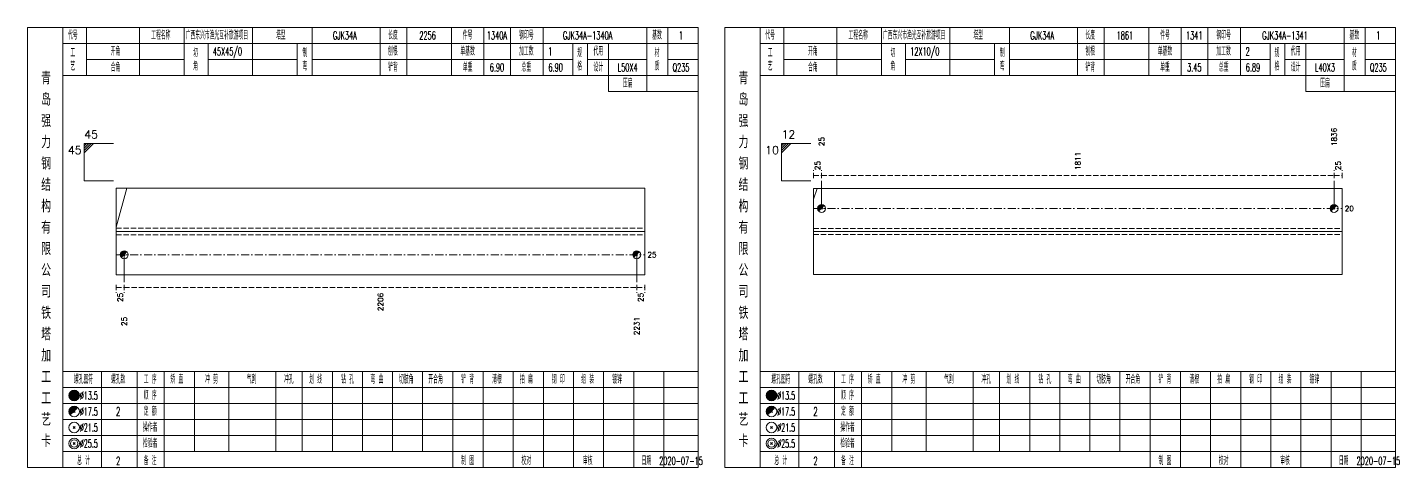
# Model space of a CAD drawing. Extents: x 0 to 2606, y -377 to 6479.
# Drawn here: x 1307 to 1821, y 175 to 340 of the extents above; entities that cross this region are included whole.
import ezdxf
from ezdxf.enums import TextEntityAlignment as Align

# ---------------------------------------------------------------- set-up
doc = ezdxf.new("R2010")
doc.units = 0
doc.header["$MEASUREMENT"] = 0
doc.linetypes.add('一点画线', pattern=[5.2, 3, -1, 0.2, -1])
doc.linetypes.add('虚线', pattern=[2.75, 2, -0.75])
doc.layers.get('0').update_dxf_attribs({"linetype": 'CONTINUOUS', "lineweight": 25})
doc.layers.add('1', color=7, linetype='CONTINUOUS', lineweight=25)
doc.layers.add('4', color=7, linetype='CONTINUOUS', lineweight=25)
doc.styles.get("Standard").update_dxf_attribs({"font": 'simplex.shx', "width": 0.7, "height": 3, "bigfont": 'gbhzfs.shx'})

msp = doc.modelspace()

# ---------------------------------------------------------------- linework, layer by layer
at = {"color": 7, "linetype": 'Continuous', "lineweight": 13}
for p, q in [((1328.3, 296.5), (1339.3, 296.5)), ((1328.3, 282.5), (1328.3, 296.5)), ((1329.17, 296.5), (1328.3, 295.62)), ((1330.05, 296.5), (1328.3, 294.75)), ((1330.92, 296.5), (1328.3, 293.88)), ((1331.8, 296.5), (1328.3, 293)), ((1589.7, 296.5), (1600.7, 296.5)), ((1589.7, 282.5), (1589.7, 296.5)), ((1590.58, 296.5), (1589.7, 295.62)), ((1591.45, 296.5), (1589.7, 294.75)), ((1592.33, 296.5), (1589.7, 293.88)), ((1593.2, 296.5), (1589.7, 293)), ((1328.3, 282.5), (1339.3, 282.5)), ((1340.3, 265.12), (1344.25, 279.7)), ((1589.7, 282.5), (1600.7, 282.5)), ((1601.7, 275.59), (1602.98, 279.62)), ((1604.7, 272.12), (1604.7, 282.5)), ((1796.8, 272.12), (1796.8, 282.5)), ((1343.3, 254.8), (1343.3, 244.5)), ((1535.4, 254.8), (1535.4, 244.5))]:
    msp.add_line(p, q, dxfattribs=at)
at = {"color": 8, "linetype": '虚线', "lineweight": 9}
for p, q in [((1601.7, 283.5), (1601.7, 286.5)), ((1601.7, 284.5), (1604.7, 284.5)), ((1604.7, 283.5), (1604.7, 286.5)), ((1604.7, 283.5), (1604.7, 286.5)), ((1604.7, 284.5), (1796.8, 284.5)), ((1796.8, 283.5), (1796.8, 286.5)), ((1796.8, 283.5), (1796.8, 286.5)), ((1796.8, 284.5), (1799.8, 284.5)), ((1799.8, 283.5), (1799.8, 286.5)), ((1340.3, 243.5), (1340.3, 240.5)), ((1340.3, 242.5), (1343.3, 242.5)), ((1343.3, 243.5), (1343.3, 240.5)), ((1343.3, 243.5), (1343.3, 240.5)), ((1343.3, 242.5), (1535.4, 242.5)), ((1535.4, 243.5), (1535.4, 240.5)), ((1535.4, 243.5), (1535.4, 240.5)), ((1535.4, 242.5), (1538.4, 242.5)), ((1538.4, 243.5), (1538.4, 240.5))]:
    msp.add_line(p, q, dxfattribs=at)
at = {"color": 7, "linetype": 'Continuous', "lineweight": 18}
for p, q in [((1340.3, 279.7), (1340.3, 247.3)), ((1340.3, 279.7), (1538.4, 279.7)), ((1538.4, 279.7), (1538.4, 247.3)), ((1601.7, 279.62), (1601.7, 247.38)), ((1601.7, 279.62), (1799.8, 279.62)), ((1799.8, 279.62), (1799.8, 247.38)), ((1340.3, 263.5), (1538.4, 263.5)), ((1601.7, 263.5), (1799.8, 263.5))]:
    msp.add_line(p, q, dxfattribs=at)
at = {"color": 3, "linetype": '一点画线', "lineweight": 13}
for p, q in [((1601.7, 272.12), (1799.8, 272.12)), ((1340.3, 254.8), (1538.4, 254.8))]:
    msp.add_line(p, q, dxfattribs=at)
at = {"color": 7, "linetype": 'Continuous', "lineweight": 0}
for p, q in [((1604.4, 271.82), (1605, 272.43)), ((1604.4, 272.43), (1605, 271.82)), ((1796.5, 271.82), (1797.1, 272.43)), ((1796.5, 272.43), (1797.1, 271.82))]:
    msp.add_line(p, q, dxfattribs=at)
at = {"color": 1, "linetype": '虚线', "lineweight": 18}
for p, q in [((1340.3, 264.7), (1538.4, 264.7)), ((1601.7, 264.62), (1799.8, 264.62)), ((1601.7, 262.38), (1799.8, 262.38)), ((1340.3, 262.3), (1538.4, 262.3))]:
    msp.add_line(p, q, dxfattribs=at)
at = {"color": 7, "linetype": 'Continuous', "lineweight": 13}
for centre in [(1604.7, 272.12), (1796.8, 272.12)]:
    msp.add_circle(centre, 1.5, dxfattribs=at)
for centre, radius in [((1604.7, 272.12), 1.35), ((1604.7, 272.12), 1.2), ((1604.7, 272.12), 1.05), ((1604.7, 272.12), 0.9), ((1604.7, 272.12), 0.75), ((1604.7, 272.12), 0.6), ((1796.8, 272.12), 1.35), ((1796.8, 272.12), 1.2), ((1796.8, 272.12), 1.05), ((1796.8, 272.12), 0.9), ((1796.8, 272.12), 0.75), ((1796.8, 272.12), 0.6), ((1604.7, 272.12), 0.45), ((1604.7, 272.12), 0.3), ((1604.7, 272.12), 0.15), ((1796.8, 272.12), 0.45), ((1796.8, 272.12), 0.3), ((1796.8, 272.12), 0.15)]:
    msp.add_arc(centre, radius, 45, 225, dxfattribs=at)
at = {"layer": '1', "color": 7, "linetype": 'Continuous', "lineweight": 0}
for p, q in [((1343, 254.5), (1343.6, 255.1)), ((1343, 255.1), (1343.6, 254.5)), ((1535.1, 254.5), (1535.7, 255.1)), ((1535.1, 255.1), (1535.7, 254.5))]:
    msp.add_line(p, q, dxfattribs=at)
at = {"layer": '1', "color": 7, "linetype": 'Continuous', "lineweight": 18}
for p, q in [((1340.3, 247.3), (1538.4, 247.3)), ((1601.7, 247.38), (1799.8, 247.38))]:
    msp.add_line(p, q, dxfattribs=at)
at = {"layer": '1', "color": 7, "linetype": 'Continuous', "lineweight": 13}
for centre in [(1343.3, 254.8), (1535.4, 254.8)]:
    msp.add_circle(centre, 1.5, dxfattribs=at)
for centre, radius in [((1343.3, 254.8), 1.35), ((1343.3, 254.8), 1.2), ((1343.3, 254.8), 1.05), ((1343.3, 254.8), 0.9), ((1343.3, 254.8), 0.75), ((1343.3, 254.8), 0.6), ((1343.3, 254.8), 0.45), ((1343.3, 254.8), 0.3), ((1343.3, 254.8), 0.15), ((1535.4, 254.8), 1.35), ((1535.4, 254.8), 1.2), ((1535.4, 254.8), 1.05), ((1535.4, 254.8), 0.9), ((1535.4, 254.8), 0.75), ((1535.4, 254.8), 0.6), ((1535.4, 254.8), 0.45), ((1535.4, 254.8), 0.3), ((1535.4, 254.8), 0.15)]:
    msp.add_arc(centre, radius, 45, 225, dxfattribs=at)
at = {"layer": '4', "color": 1, "linetype": 'Continuous', "lineweight": 18}
for p, q in [((1320.3, 175), (1320.3, 340)), ((1329.2, 322), (1329.2, 340)), ((1349, 322), (1349, 340)), ((1365.8, 322), (1365.8, 340)), ((1391.4, 322), (1391.4, 340)), ((1413.7, 322), (1413.7, 340)), ((1439.2, 322), (1439.2, 340)), ((1449.2, 322), (1449.2, 340)), ((1465.9, 322), (1465.9, 340)), ((1478.1, 322), (1478.1, 340)), ((1488.1, 322), (1488.1, 340)), ((1500.3, 322), (1500.3, 340)), ((1539.2, 316), (1539.2, 340)), ((1547, 322), (1547, 340)), ((1581.7, 175), (1581.7, 340)), ((1590.6, 322), (1590.6, 340)), ((1610.4, 322), (1610.4, 340)), ((1627.2, 322), (1627.2, 340)), ((1652.8, 322), (1652.8, 340)), ((1675.1, 322), (1675.1, 340)), ((1700.6, 322), (1700.6, 340)), ((1710.6, 322), (1710.6, 340)), ((1727.3, 322), (1727.3, 340)), ((1739.5, 322), (1739.5, 340)), ((1749.5, 322), (1749.5, 340)), ((1761.7, 322), (1761.7, 340)), ((1800.6, 316), (1800.6, 340)), ((1808.4, 322), (1808.4, 340)), ((1320.3, 334), (1558.4, 334)), ((1374.8, 322), (1374.8, 334)), ((1408.1, 322), (1408.1, 334)), ((1511.4, 322), (1511.4, 334)), ((1517, 322), (1517, 334)), ((1524.8, 316), (1524.8, 334)), ((1581.7, 334), (1819.8, 334)), ((1636.2, 322), (1636.2, 334)), ((1669.5, 322), (1669.5, 334)), ((1772.8, 322), (1772.8, 334)), ((1778.4, 322), (1778.4, 334)), ((1786.2, 316), (1786.2, 334)), ((1329.2, 328), (1365.8, 328)), ((1374.8, 328), (1408.1, 328)), ((1413.7, 328), (1511.4, 328)), ((1517, 328), (1539.2, 328)), ((1547, 328), (1558.4, 328)), ((1590.6, 328), (1627.2, 328)), ((1636.2, 328), (1669.5, 328)), ((1675.1, 328), (1772.8, 328)), ((1778.4, 328), (1800.6, 328)), ((1808.4, 328), (1819.8, 328)), ((1320.3, 322), (1558.4, 322)), ((1581.7, 322), (1819.8, 322)), ((1524.8, 316), (1558.4, 316)), ((1786.2, 316), (1819.8, 316)), ((1320.3, 211), (1558.4, 211)), ((1334.8, 175), (1334.8, 211)), ((1348.1, 175), (1348.1, 211)), ((1358.2, 175), (1358.2, 211)), ((1369.6, 181), (1369.6, 211)), ((1382.5, 181), (1382.5, 211)), ((1400.1, 181), (1400.1, 211)), ((1410, 181), (1410, 211)), ((1421.3, 181), (1421.3, 211)), ((1432.6, 181), (1432.6, 211)), ((1443.9, 181), (1443.9, 211)), ((1455.1, 181), (1455.1, 211)), ((1466.5, 181), (1466.5, 211)), ((1477.8, 181), (1477.8, 211)), ((1489.1, 181), (1489.1, 211)), ((1500.4, 181), (1500.4, 211)), ((1511.7, 181), (1511.7, 211)), ((1523, 181), (1523, 211)), ((1534.3, 181), (1534.3, 211)), ((1545.6, 181), (1545.6, 211)), ((1581.7, 211), (1819.8, 211)), ((1596.2, 175), (1596.2, 211)), ((1609.5, 175), (1609.5, 211)), ((1619.6, 175), (1619.6, 211)), ((1631, 181), (1631, 211)), ((1643.9, 181), (1643.9, 211)), ((1661.5, 181), (1661.5, 211)), ((1671.4, 181), (1671.4, 211)), ((1682.7, 181), (1682.7, 211)), ((1694, 181), (1694, 211)), ((1705.3, 181), (1705.3, 211)), ((1716.5, 181), (1716.5, 211)), ((1727.9, 181), (1727.9, 211)), ((1739.2, 181), (1739.2, 211)), ((1750.5, 181), (1750.5, 211)), ((1761.8, 181), (1761.8, 211)), ((1773.1, 181), (1773.1, 211)), ((1784.4, 181), (1784.4, 211)), ((1795.7, 181), (1795.7, 211)), ((1807, 181), (1807, 211)), ((1320.3, 205), (1558.4, 205)), ((1581.7, 205), (1819.8, 205)), ((1320.3, 199), (1558.4, 199)), ((1581.7, 199), (1819.8, 199)), ((1320.3, 193), (1558.4, 193)), ((1581.7, 193), (1819.8, 193)), ((1320.3, 187), (1558.4, 187)), ((1581.7, 187), (1819.8, 187)), ((1320.3, 181), (1558.4, 181)), ((1466.5, 175), (1466.5, 181)), ((1477.8, 175), (1477.8, 181)), ((1489.1, 175), (1489.1, 181)), ((1500.4, 175), (1500.4, 181)), ((1511.7, 175), (1511.7, 181)), ((1523, 175), (1523, 181)), ((1534.3, 175), (1534.3, 181)), ((1545.6, 175), (1545.6, 181)), ((1581.7, 181), (1819.8, 181)), ((1727.9, 175), (1727.9, 181)), ((1739.2, 175), (1739.2, 181)), ((1750.5, 175), (1750.5, 181)), ((1761.8, 175), (1761.8, 181)), ((1773.1, 175), (1773.1, 181)), ((1784.4, 175), (1784.4, 181)), ((1795.7, 175), (1795.7, 181)), ((1807, 175), (1807, 181))]:
    msp.add_line(p, q, dxfattribs=at)
at = {"layer": '4', "color": 7, "linetype": 'Continuous', "lineweight": 13}
for p, q in [((1324.3, 201.8), (1324.7, 202.2)), ((1324.7, 201.8), (1324.3, 202.2)), ((1585.7, 201.8), (1586.1, 202.2)), ((1586.1, 201.8), (1585.7, 202.2)), ((1324.1, 189.6), (1324.9, 190.4)), ((1324.9, 189.6), (1324.1, 190.4)), ((1585.5, 189.6), (1586.3, 190.4)), ((1586.3, 189.6), (1585.5, 190.4)), ((1324.1, 183.6), (1324.9, 184.4)), ((1324.9, 183.6), (1324.1, 184.4)), ((1585.5, 183.6), (1586.3, 184.4)), ((1586.3, 183.6), (1585.5, 184.4))]:
    msp.add_line(p, q, dxfattribs=at)
at = {"layer": '4', "color": 7, "linetype": 'Continuous', "lineweight": 0}
for p, q in [((1324.1, 195.6), (1324.9, 196.4)), ((1324.1, 196.4), (1324.9, 195.6)), ((1585.5, 195.6), (1586.3, 196.4)), ((1585.5, 196.4), (1586.3, 195.6))]:
    msp.add_line(p, q, dxfattribs=at)
at = {"layer": '4', "color": 1, "linetype": 'Continuous', "lineweight": 18}
for points in [[(1307, 340), (1307, 175), (1558.4, 175), (1558.4, 340)], [(1568.4, 340), (1568.4, 175), (1819.8, 175), (1819.8, 340)]]:
    msp.add_lwpolyline(points, close=True, dxfattribs=at)
at = {"layer": '4', "color": 7, "linetype": 'Continuous', "lineweight": 13}
for centre, radius in [((1324.5, 202), 2), ((1324.5, 202), 1.8), ((1324.5, 202), 1.6), ((1324.5, 202), 1.4), ((1324.5, 202), 1.2), ((1324.5, 202), 1), ((1324.5, 202), 0.8), ((1324.5, 202), 0.6), ((1324.5, 202), 0.4), ((1324.5, 202), 0.2), ((1585.9, 202), 2), ((1585.9, 202), 1.8), ((1585.9, 202), 1.6), ((1585.9, 202), 1.4), ((1585.9, 202), 1.2), ((1585.9, 202), 1), ((1585.9, 202), 0.8), ((1585.9, 202), 0.6), ((1585.9, 202), 0.4), ((1585.9, 202), 0.2), ((1324.5, 196), 2), ((1585.9, 196), 2), ((1324.5, 190), 2), ((1585.9, 190), 2), ((1324.5, 184), 2), ((1324.5, 184), 1.4), ((1585.9, 184), 2), ((1585.9, 184), 1.4)]:
    msp.add_circle(centre, radius, dxfattribs=at)
for centre, radius in [((1324.5, 196), 1.8), ((1324.5, 196), 1.6), ((1324.5, 196), 1.4), ((1324.5, 196), 1.2), ((1324.5, 196), 1), ((1324.5, 196), 0.8), ((1324.5, 196), 0.6), ((1324.5, 196), 0.4), ((1324.5, 196), 0.2), ((1585.9, 196), 1.8), ((1585.9, 196), 1.6), ((1585.9, 196), 1.4), ((1585.9, 196), 1.2), ((1585.9, 196), 1), ((1585.9, 196), 0.8), ((1585.9, 196), 0.6), ((1585.9, 196), 0.4), ((1585.9, 196), 0.2)]:
    msp.add_arc(centre, radius, 45, 225, dxfattribs=at)

# ---------------------------------------------------------------- texts
at = {"color": 7, "linetype": 'Continuous', "lineweight": 13}
for s, p in [('45', (1328.3, 297.5)), ('12', (1589.7, 297.5))]:
    msp.add_text(s, height=3, dxfattribs=at).set_placement(p, align=Align.BOTTOM_LEFT)
for s, p in [('25', (1604.7, 295.5)), ('1836', (1796.8, 295.5))]:
    msp.add_text(s, height=2, rotation=90, dxfattribs=at).set_placement(p, align=Align.MIDDLE_LEFT)
for s, p in [('45', (1327.3, 295.5)), ('10', (1588.7, 295.5))]:
    msp.add_text(s, height=3, dxfattribs=at).set_placement(p, align=Align.TOP_RIGHT)
at = {"color": 8, "linetype": 'Continuous', "lineweight": 9}
for s, p in [('25', (1603.2, 286.5)), ('1811', (1700.75, 286.5)), ('25', (1798.3, 286.5))]:
    msp.add_text(s, height=2, rotation=90, dxfattribs=at).set_placement(p, align=Align.MIDDLE_LEFT)
at = {"color": 7, "linetype": 'Continuous', "lineweight": 13}
for s, p in [('20', (1800.8, 272.12)), ('25', (1539.4, 254.8))]:
    msp.add_text(s, height=2, dxfattribs=at).set_placement(p, align=Align.MIDDLE_LEFT)
at = {"color": 8, "linetype": 'Continuous', "lineweight": 9}
for s, p in [('25', (1341.8, 240.5)), ('2206', (1439.35, 240.5)), ('25', (1536.9, 240.5))]:
    msp.add_text(s, height=2, rotation=90, dxfattribs=at).set_placement(p, align=Align.MIDDLE_RIGHT)
at = {"layer": '1', "color": 7, "linetype": 'Continuous', "lineweight": 13}
for s, p in [('25', (1343.3, 231.5)), ('2231', (1535.4, 231.5))]:
    msp.add_text(s, height=2, rotation=90, dxfattribs=at).set_placement(p, align=Align.MIDDLE_RIGHT)
at = {"layer": '4', "color": 1, "linetype": 'Continuous', "lineweight": 13}
for s, height, width, p in [('代号', 3, 0.6, (1324, 337)), ('工程名称', 3, 0.6, (1357, 337)), ('广西东兴市渔光互补旅游项目', 3, 0.6, (1378, 337)), ('塔型', 3, 0.6, (1402, 337)), ('GJK34A', 3, 0.6, (1426, 337)), ('长度', 3, 0.6, (1444, 337)), ('2256', 3, 0.6, (1457, 337)), ('件号', 3, 0.6, (1472, 337)), ('1340A', 3, 0.6, (1483, 337)), ('钢印号', 3, 0.6, (1494, 337)), ('GJK34A-1340A', 3, 0.6, (1517, 337)), ('基数', 3, 0.6, (1543, 337)), ('1', 3, 0.6, (1552, 337)), ('代号', 3, 0.6, (1585.4, 337)), ('工程名称', 3, 0.6, (1618.4, 337)), ('广西东兴市渔光互补旅游项目', 3, 0.6, (1639.4, 337)), ('塔型', 3, 0.6, (1663.4, 337)), ('GJK34A', 3, 0.6, (1687.4, 337)), ('长度', 3, 0.6, (1705.4, 337)), ('1861', 3, 0.6, (1718.4, 337)), ('件号', 3, 0.6, (1733.4, 337)), ('1341', 3, 0.6, (1744.4, 337)), ('钢印号', 3, 0.6, (1755.4, 337)), ('GJK34A-1341', 3, 0.6, (1778.4, 337)), ('基数', 3, 0.6, (1804.4, 337)), ('1', 3, 0.6, (1813.4, 337)), ('工', 3, 0.6, (1324, 330.4)), ('开角', 3, 0.6, (1340, 331)), ('切', 3, 0.6, (1370, 330.4)), ('45X45/0', 3, 0.6, (1382, 331)), ('制', 3, 0.6, (1411, 330.4)), ('刨根', 3, 0.6, (1444, 331)), ('单基数', 3, 0.6, (1472, 331)), ('加工数', 3, 0.6, (1494, 331)), ('1', 3, 0.6, (1503, 331)), ('规', 3, 0.6, (1514, 330.4)), ('代用', 3, 0.6, (1521, 331)), ('材', 3, 0.6, (1543, 330.4)), ('工', 3, 0.6, (1585.4, 330.4)), ('开角', 3, 0.6, (1601.4, 331)), ('切', 3, 0.6, (1631.4, 330.4)), ('12X10/0', 3, 0.6, (1643.4, 331)), ('制', 3, 0.6, (1672.4, 330.4)), ('刨根', 3, 0.6, (1705.4, 331)), ('单基数', 3, 0.6, (1733.4, 331)), ('加工数', 3, 0.6, (1755.4, 331)), ('2', 3, 0.6, (1764.4, 331)), ('规', 3, 0.6, (1775.4, 330.4)), ('代用', 3, 0.6, (1782.4, 331)), ('材', 3, 0.6, (1804.4, 330.4)), ('艺', 3, 0.6, (1324, 325.4)), ('合角', 3, 0.6, (1340, 325)), ('角', 3, 0.6, (1370, 325.4)), ('弯', 3, 0.6, (1411, 325.4)), ('铲背', 3, 0.6, (1444, 325)), ('单重', 3, 0.6, (1472, 325)), ('6.90', 3, 0.6, (1483, 325)), ('总重', 3, 0.6, (1494, 325)), ('6.90', 3, 0.6, (1505, 325)), ('格', 3, 0.6, (1514, 325.4)), ('设计', 3, 0.6, (1521, 325)), ('L50X4', 3, 0.6, (1532, 325)), ('质', 3, 0.6, (1543, 325.4)), ('Q235', 3, 0.6, (1552, 325)), ('艺', 3, 0.6, (1585.4, 325.4)), ('合角', 3, 0.6, (1601.4, 325)), ('角', 3, 0.6, (1631.4, 325.4)), ('弯', 3, 0.6, (1672.4, 325.4)), ('铲背', 3, 0.6, (1705.4, 325)), ('单重', 3, 0.6, (1733.4, 325)), ('3.45', 3, 0.6, (1744.4, 325)), ('总重', 3, 0.6, (1755.4, 325)), ('6.89', 3, 0.6, (1766.4, 325)), ('格', 3, 0.6, (1775.4, 325.4)), ('设计', 3, 0.6, (1782.4, 325)), ('L40X3', 3, 0.6, (1793.4, 325)), ('质', 3, 0.6, (1804.4, 325.4)), ('Q235', 3, 0.6, (1813.4, 325)), ('青', 4.6, 0.8, (1314, 321)), ('压扁', 3, 0.6, (1532, 319)), ('青', 4.6, 0.8, (1575.4, 321)), ('压扁', 3, 0.6, (1793.4, 319)), ('岛', 4.6, 0.8, (1314, 313)), ('岛', 4.6, 0.8, (1575.4, 313)), ('强', 4.6, 0.8, (1314, 305)), ('强', 4.6, 0.8, (1575.4, 305)), ('力', 4.6, 0.8, (1314, 297)), ('力', 4.6, 0.8, (1575.4, 297)), ('钢', 4.6, 0.8, (1314, 289)), ('钢', 4.6, 0.8, (1575.4, 289)), ('结', 4.6, 0.8, (1314, 281)), ('结', 4.6, 0.8, (1575.4, 281)), ('构', 4.6, 0.8, (1314, 273)), ('构', 4.6, 0.8, (1575.4, 273)), ('有', 4.6, 0.8, (1314, 265)), ('有', 4.6, 0.8, (1575.4, 265)), ('限', 4.6, 0.8, (1314, 257)), ('限', 4.6, 0.8, (1575.4, 257)), ('公', 4.6, 0.8, (1314, 249)), ('公', 4.6, 0.8, (1575.4, 249)), ('司', 4.6, 0.8, (1314, 241)), ('司', 4.6, 0.8, (1575.4, 241)), ('铁', 4.6, 0.8, (1314, 233)), ('铁', 4.6, 0.8, (1575.4, 233)), ('塔', 4.6, 0.8, (1314, 225)), ('塔', 4.6, 0.8, (1575.4, 225)), ('加', 4.6, 0.8, (1314, 217)), ('加', 4.6, 0.8, (1575.4, 217)), ('工', 4.6, 0.8, (1314, 209)), ('工', 4.6, 0.8, (1575.4, 209)), ('螺孔图符', 3, 0.6, (1328, 208)), ('螺孔数', 3, 0.6, (1341, 208)), ('工 序', 3, 0.6, (1353, 208)), ('矫 直', 3, 0.6, (1363, 208)), ('冲 剪', 3, 0.6, (1376, 208)), ('气割', 3, 0.6, (1391, 208)), ('冲孔', 3, 0.6, (1405, 208)), ('划 线', 3, 0.6, (1415, 208)), ('钻 孔', 3, 0.6, (1427, 208)), ('弯 曲', 3, 0.6, (1438, 208)), ('切肢角', 3, 0.6, (1449, 208)), ('开合角', 3, 0.6, (1460, 208)), ('铲 背', 3, 0.6, (1472, 208)), ('清根', 3, 0.6, (1483, 208)), ('拍 扁', 3, 0.6, (1494, 208)), ('钢 印', 3, 0.6, (1506, 208)), ('组 装', 3, 0.6, (1517, 208)), ('镀锌', 3, 0.6, (1528, 208)), ('螺孔图符', 3, 0.6, (1589.4, 208)), ('螺孔数', 3, 0.6, (1602.4, 208)), ('工 序', 3, 0.6, (1614.4, 208)), ('矫 直', 3, 0.6, (1624.4, 208)), ('冲 剪', 3, 0.6, (1637.4, 208)), ('气割', 3, 0.6, (1652.4, 208)), ('冲孔', 3, 0.6, (1666.4, 208)), ('划 线', 3, 0.6, (1676.4, 208)), ('钻 孔', 3, 0.6, (1688.4, 208)), ('弯 曲', 3, 0.6, (1699.4, 208)), ('切肢角', 3, 0.6, (1710.4, 208)), ('开合角', 3, 0.6, (1721.4, 208)), ('铲 背', 3, 0.6, (1733.4, 208)), ('清根', 3, 0.6, (1744.4, 208)), ('拍 扁', 3, 0.6, (1755.4, 208)), ('钢 印', 3, 0.6, (1767.4, 208)), ('组 装', 3, 0.6, (1778.4, 208)), ('镀锌', 3, 0.6, (1789.4, 208)), ('工', 4.6, 0.8, (1314, 201)), ('%%C13.5', 3, 0.5, (1330, 202)), ('顺 序', 3, 0.6, (1353, 202)), ('工', 4.6, 0.8, (1575.4, 201)), ('%%C13.5', 3, 0.5, (1591.4, 202)), ('顺 序', 3, 0.6, (1614.4, 202)), ('艺', 4.6, 0.8, (1314, 193)), ('%%C17.5', 3, 0.5, (1330, 196)), ('2', 3.2, 0.6, (1341, 196)), ('定 额', 3, 0.6, (1353, 196)), ('艺', 4.6, 0.8, (1575.4, 193)), ('%%C17.5', 3, 0.5, (1591.4, 196)), ('2', 3.2, 0.6, (1602.4, 196)), ('定 额', 3, 0.6, (1614.4, 196)), ('%%C21.5', 3, 0.5, (1330, 190)), ('操作者', 3, 0.6, (1353, 190)), ('%%C21.5', 3, 0.5, (1591.4, 190)), ('操作者', 3, 0.6, (1614.4, 190)), ('卡', 4.6, 0.8, (1314, 185)), ('%%C25.5', 3, 0.5, (1330, 184)), ('检验者', 3, 0.6, (1353, 184)), ('卡', 4.6, 0.8, (1575.4, 185)), ('%%C25.5', 3, 0.5, (1591.4, 184)), ('检验者', 3, 0.6, (1614.4, 184)), ('总 计', 3, 0.6, (1328, 177.5)), ('2', 3, 0.6, (1341, 177.5)), ('备 注', 3, 0.6, (1353, 177.5)), ('制 图', 3, 0.6, (1472, 177.5)), ('校对', 3, 0.6, (1494, 177.5)), ('审核', 3, 0.6, (1517, 177.5)), ('日期', 3, 0.6, (1539, 177.5)), ('2020-07-15', 3, 0.6, (1552, 177.5)), ('总 计', 3, 0.6, (1589.4, 177.5)), ('2', 3, 0.6, (1602.4, 177.5)), ('备 注', 3, 0.6, (1614.4, 177.5)), ('制 图', 3, 0.6, (1733.4, 177.5)), ('校对', 3, 0.6, (1755.4, 177.5)), ('审核', 3, 0.6, (1778.4, 177.5)), ('日期', 3, 0.6, (1800.4, 177.5)), ('2020-07-15', 3, 0.6, (1813.4, 177.5))]:
    msp.add_text(s, height=height, dxfattribs=dict(at, width=width)).set_placement(p, align=Align.MIDDLE_CENTER)

doc.saveas('drawing.dxf')
